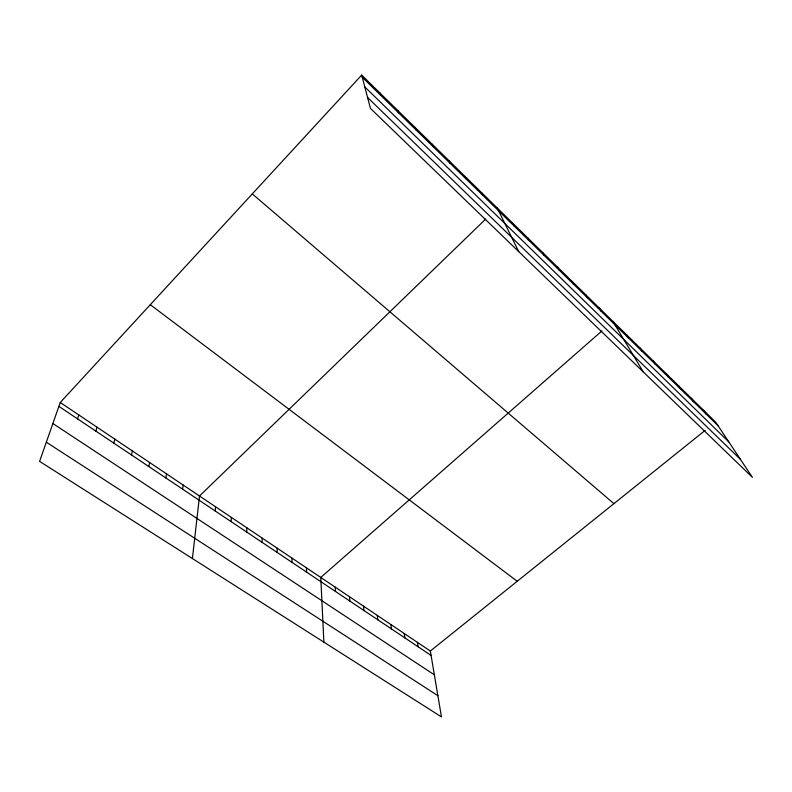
<?xml version="1.0" encoding="UTF-8"?>
<svg xmlns="http://www.w3.org/2000/svg" width="792" height="792" viewBox="0 0 792 792"><rect width="100%" height="100%" fill="white"/><g stroke="black" fill="none" stroke-linecap="round" stroke-linejoin="round"><path stroke-width="1.19" d="M277.15 552.43L277.17 548.173M262.043 542.322L262.152 538.085M246.698 532.046L246.886 527.828M231.076 521.601L231.363 517.404M215.196 510.969L215.572 506.801M192.406 558.538L199.505 496.01L485.674 219.087M182.586 489.149L183.16 485.031M165.855 477.952L166.528 473.863M148.817 466.557L149.599 462.498M131.482 454.954L132.363 450.925M113.83 443.134L114.83 439.144M95.852 431.105L96.971 427.155M77.547 418.859L78.784 414.939M60.251 402.494L39.6 461.38L441.461 716.909L430.343 651.034L60.251 402.494L361.687 75.091L715.562 422.027L752.4 477.328L370.428 108.375L361.687 75.091M601.91 330.937L320.77 577.447L323.888 642.154M430.343 651.034L705.236 430.323M46.322 442.203L437.887 695.703M52.876 423.532L434.363 674.824M58.895 406.375L431.086 655.439M150.292 304.702L517.235 581.269M252.302 193.901L613.919 503.643M367.557 97.436L740.471 459.409M364.785 86.873L728.788 441.877M362.261 77.25L718.007 425.69M703.524 410.216L705.919 413.85M691.268 398.198L693.614 401.801M678.784 385.961L681.08 389.525M666.082 373.507L668.319 377.032M653.143 360.825L655.331 364.3M639.966 347.906L642.094 351.341M626.541 334.749L628.61 338.135M612.859 321.334L643.292 371.933M599.336 308.078L601.277 311.365M585.565 294.575L587.436 297.802M571.527 280.813L573.329 283.991M557.221 266.795L558.954 269.914M542.649 252.5L544.302 255.559M527.789 237.937L529.373 240.926M512.642 223.087L514.137 226.017M497.198 207.94L518.711 251.608M481.437 192.496L482.754 195.278M465.369 176.735L466.587 179.447M448.965 160.657L450.094 163.281M432.224 144.243L433.254 146.787M415.147 127.492L416.057 129.947M397.703 110.395L398.505 112.761M379.883 92.931L380.576 95.198M417.404 642.342L418.087 646.737M404.257 633.511L404.87 637.897M390.892 624.542L391.456 628.917M377.319 615.424L377.814 619.789M363.528 606.157L363.954 610.513M349.51 596.742L349.856 601.088M335.254 587.179L335.541 591.505M306.474 567.844L306.603 572.141M291.941 558.093L292 562.36"/></g></svg>
